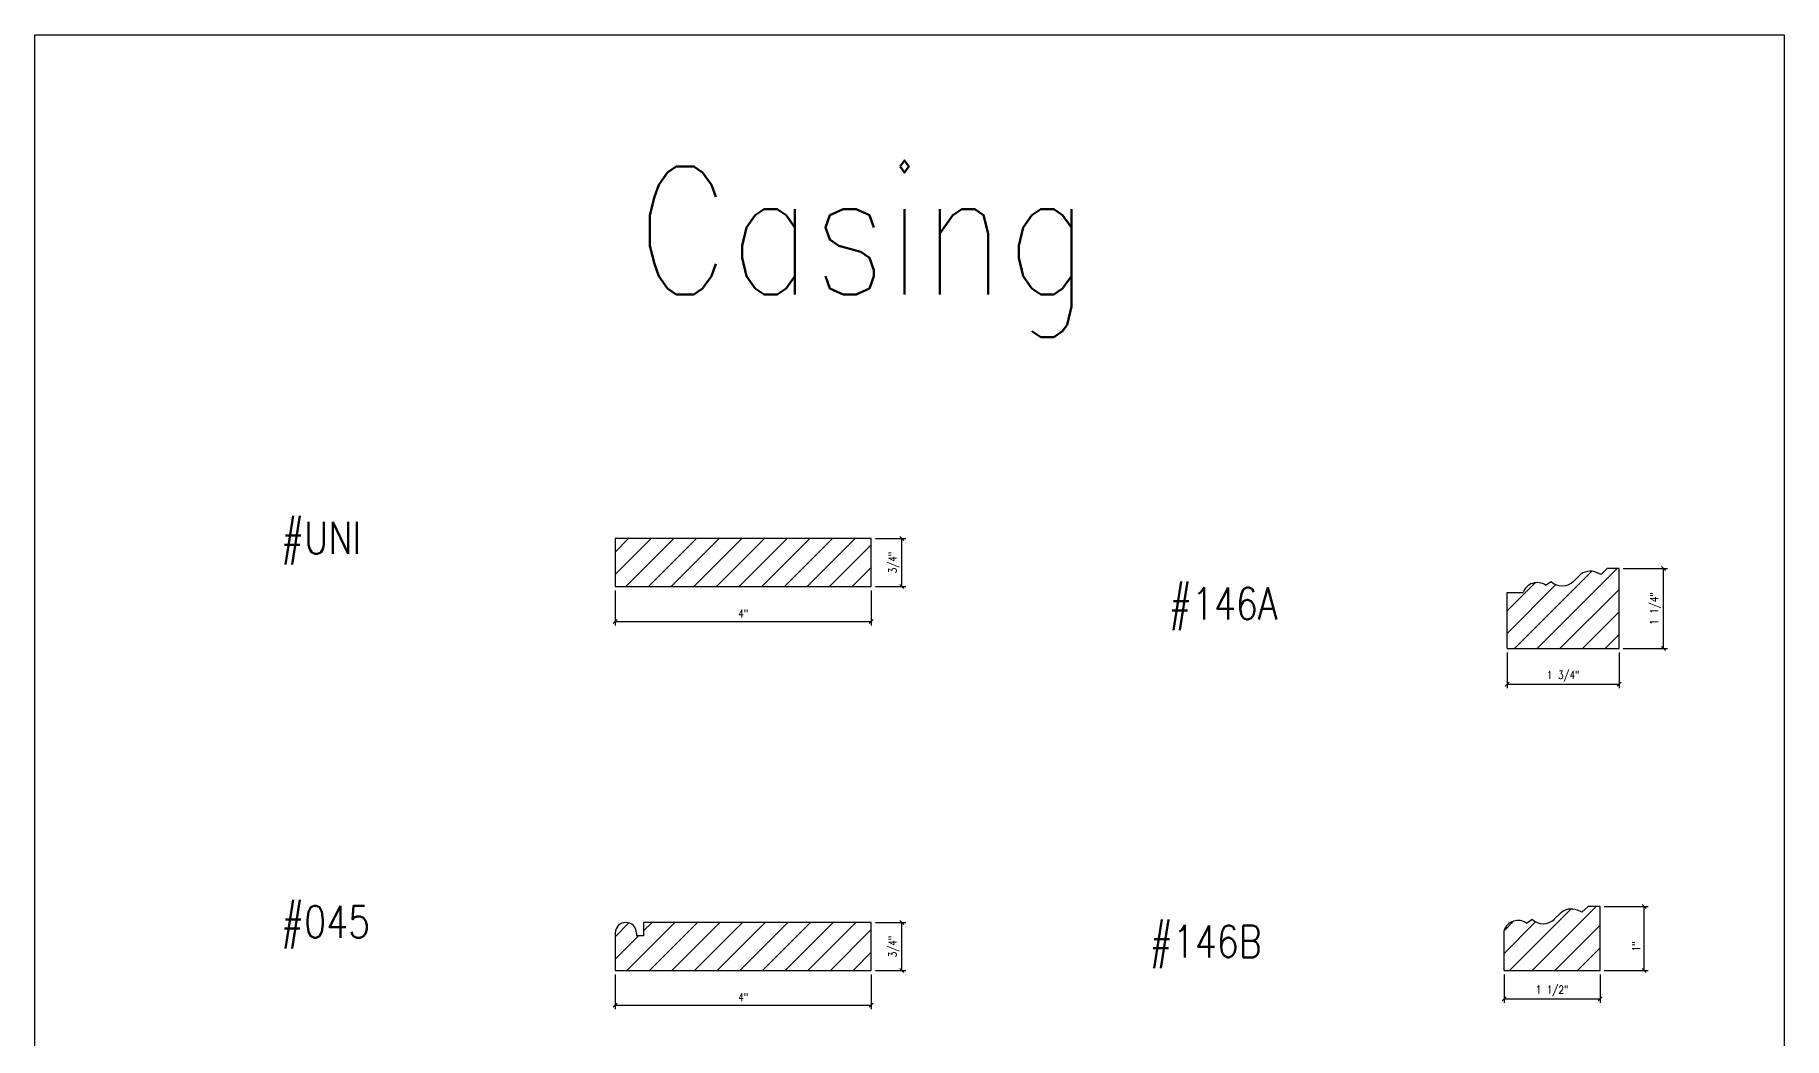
# Model space of a CAD drawing. Header units: inches. Extents: x 1985 to 11287, y 379 to 3234.
# Drawn here: x 8507.24 to 8534.55, y 3041.45 to 3057.13 of the extents above; entities that cross this region are included whole.
import ezdxf

# ---------------------------------------------------------------- set-up
doc = ezdxf.new("R2010")
doc.units = ezdxf.units.IN
doc.header["$MEASUREMENT"] = 0
doc.layers.get('0').update_dxf_attribs({"linetype": 'CONTINUOUS'})
doc.layers.get('Defpoints').update_dxf_attribs({"linetype": 'CONTINUOUS'})
for name, color, linetype in [('COTE1-1 99', 7, 'CONTINUOUS'), ('detail 99', 30, 'CONTINUOUS'), ('hatch 99', 1, 'CONTINUOUS'), ('separation 99', 3, 'CONTINUOUS'), ('wood detail 99', 7, 'CONTINUOUS')]:
    doc.layers.add(name, color=color, linetype=linetype)
doc.styles.get("Standard").update_dxf_attribs({"font": 'txt.shx', "width": 0.8})
doc.dimstyles.new('Muntin', dxfattribs={"dimtxt": 0.125, "dimasz": 0.0625, "dimexe": 0.0625, "dimexo": 0.0625, "dimgap": 0.0625, "dimtad": 1, "dimdec": 5, "dimzin": 0, "dimdsep": 46, "dimlunit": 5, "dimtxsty": 'Standard', "dimblk": 'OBLIQUE', "dimcen": 0.125, "dimclrd": 1, "dimclre": 1, "dimadec": 1, "dimazin": 0, "dimtfac": 0.375, "dimtdec": 5, "dimtmove": 0, "dimatfit": 3, "dimldrblk": 'OBLIQUE', "dimfxl": 1, "dimfrac": 2, "dimtolj": 1, "dimtzin": 0, "dimarcsym": 0})
pattern_1 = [(45, (1322.9635, 199.1162), (-0.176776695, 0.176776695), [])]

# ---------------------------------------------------------------- blocks, each defined once
blk = doc.blocks.new('_OBLIQUE')
at = {"color": 0, "linetype": 'ByBlock'}
blk.add_line((-0.5, -0.5), (0.5, 0.5), dxfattribs=at)
blk = doc.blocks.new('*D3099')
at = {"layer": 'COTE1-1 99', "color": 1, "lineweight": -2, "transparency": 16777216}
for p, q in [((8516.299, 3048.446), (8516.299, 3047.901)), ((8520.299, 3048.446), (8520.299, 3047.901)), ((8516.299, 3047.964), (8520.299, 3047.964))]:
    blk.add_line(p, q, dxfattribs=at)
at = {"layer": 'Defpoints', "color": 0, "transparency": 16777216}
for p in [(8516.299, 3048.509), (8520.299, 3048.509), (8520.299, 3047.964)]:
    blk.add_point(p, dxfattribs=at)
at = {"layer": 'COTE1-1 99', "color": 1, "lineweight": -2, "transparency": 16777216, "xscale": 0.0625, "yscale": 0.0625, "zscale": 0.0625, "rotation": 180}
blk.add_blockref('_OBLIQUE', (8516.299, 3047.964), dxfattribs=at)
at = {"layer": 'COTE1-1 99', "color": 1, "lineweight": -2, "transparency": 16777216, "xscale": 0.0625, "yscale": 0.0625, "zscale": 0.0625}
blk.add_blockref('_OBLIQUE', (8520.299, 3047.964), dxfattribs=at)
at = {"layer": 'COTE1-1 99', "color": 0, "transparency": 16777216, "insert": (8518.299, 3048.089), "char_height": 0.125, "attachment_point": 5}
blk.add_mtext('\\A1;4"', dxfattribs=at)
blk = doc.blocks.new('*D3100')
at = {"layer": 'COTE1-1 99', "color": 1, "lineweight": -2, "transparency": 16777216}
for p, q in [((8520.362, 3049.259), (8520.84, 3049.259)), ((8520.778, 3048.509), (8520.778, 3049.259)), ((8520.362, 3048.509), (8520.84, 3048.509))]:
    blk.add_line(p, q, dxfattribs=at)
at = {"layer": 'Defpoints', "color": 0, "transparency": 16777216}
for p in [(8520.299, 3049.259), (8520.778, 3049.259), (8520.299, 3048.509)]:
    blk.add_point(p, dxfattribs=at)
at = {"layer": 'COTE1-1 99', "color": 1, "lineweight": -2, "transparency": 16777216, "xscale": 0.0625, "yscale": 0.0625, "zscale": 0.0625}
for p, rotation in [((8520.778, 3049.259), 90), ((8520.778, 3048.509), 270)]:
    blk.add_blockref('_OBLIQUE', p, dxfattribs=dict(at, rotation=rotation))
at = {"layer": 'COTE1-1 99', "color": 0, "transparency": 16777216, "insert": (8520.653, 3048.884), "char_height": 0.125, "attachment_point": 5, "rotation": 90}
blk.add_mtext('\\A1;3/4"', dxfattribs=at)
blk = doc.blocks.new('*D3101')
at = {"layer": 'COTE1-1 99', "color": 1, "lineweight": -2, "transparency": 16777216}
for p, q in [((8516.299, 3042.448), (8516.299, 3041.903)), ((8520.299, 3042.448), (8520.299, 3041.903)), ((8516.299, 3041.966), (8520.299, 3041.966))]:
    blk.add_line(p, q, dxfattribs=at)
at = {"layer": 'Defpoints', "color": 0, "transparency": 16777216}
for p in [(8516.299, 3042.51), (8520.299, 3042.51), (8520.299, 3041.966)]:
    blk.add_point(p, dxfattribs=at)
at = {"layer": 'COTE1-1 99', "color": 1, "lineweight": -2, "transparency": 16777216, "xscale": 0.0625, "yscale": 0.0625, "zscale": 0.0625, "rotation": 180}
blk.add_blockref('_OBLIQUE', (8516.299, 3041.966), dxfattribs=at)
at = {"layer": 'COTE1-1 99', "color": 1, "lineweight": -2, "transparency": 16777216, "xscale": 0.0625, "yscale": 0.0625, "zscale": 0.0625}
blk.add_blockref('_OBLIQUE', (8520.299, 3041.966), dxfattribs=at)
at = {"layer": 'COTE1-1 99', "color": 0, "transparency": 16777216, "insert": (8518.299, 3042.091), "char_height": 0.125, "attachment_point": 5}
blk.add_mtext('\\A1;4"', dxfattribs=at)
blk = doc.blocks.new('*D3102')
at = {"layer": 'COTE1-1 99', "color": 1, "lineweight": -2, "transparency": 16777216}
for p, q in [((8520.362, 3043.26), (8520.84, 3043.26)), ((8520.778, 3042.51), (8520.778, 3043.26)), ((8520.362, 3042.51), (8520.84, 3042.51))]:
    blk.add_line(p, q, dxfattribs=at)
at = {"layer": 'Defpoints', "color": 0, "transparency": 16777216}
for p in [(8520.299, 3043.26), (8520.778, 3043.26), (8520.299, 3042.51)]:
    blk.add_point(p, dxfattribs=at)
at = {"layer": 'COTE1-1 99', "color": 1, "lineweight": -2, "transparency": 16777216, "xscale": 0.0625, "yscale": 0.0625, "zscale": 0.0625}
for p, rotation in [((8520.778, 3043.26), 90), ((8520.778, 3042.51), 270)]:
    blk.add_blockref('_OBLIQUE', p, dxfattribs=dict(at, rotation=rotation))
at = {"layer": 'COTE1-1 99', "color": 0, "transparency": 16777216, "insert": (8520.653, 3042.885), "char_height": 0.125, "attachment_point": 5, "rotation": 90}
blk.add_mtext('\\A1;3/4"', dxfattribs=at)
blk = doc.blocks.new('*D3105')
at = {"layer": 'COTE1-1 99', "color": 1, "lineweight": -2, "transparency": 16777216}
for p, q in [((8530.229, 3047.477), (8530.229, 3046.92)), ((8531.979, 3047.477), (8531.979, 3046.92)), ((8530.229, 3046.983), (8531.979, 3046.983))]:
    blk.add_line(p, q, dxfattribs=at)
at = {"layer": 'Defpoints', "color": 0, "transparency": 16777216}
for p in [(8530.229, 3047.539), (8531.979, 3047.539), (8531.979, 3046.983)]:
    blk.add_point(p, dxfattribs=at)
at = {"layer": 'COTE1-1 99', "color": 1, "lineweight": -2, "transparency": 16777216, "xscale": 0.0625, "yscale": 0.0625, "zscale": 0.0625, "rotation": 180}
blk.add_blockref('_OBLIQUE', (8530.229, 3046.983), dxfattribs=at)
at = {"layer": 'COTE1-1 99', "color": 1, "lineweight": -2, "transparency": 16777216, "xscale": 0.0625, "yscale": 0.0625, "zscale": 0.0625}
blk.add_blockref('_OBLIQUE', (8531.979, 3046.983), dxfattribs=at)
at = {"layer": 'COTE1-1 99', "color": 0, "transparency": 16777216, "insert": (8531.104, 3047.108), "char_height": 0.125, "attachment_point": 5}
blk.add_mtext('\\A1;1 3/4"', dxfattribs=at)
blk = doc.blocks.new('*D3106')
at = {"layer": 'COTE1-1 99', "color": 1, "lineweight": -2, "transparency": 16777216}
for p, q in [((8532.042, 3048.789), (8532.732, 3048.789)), ((8532.67, 3047.539), (8532.67, 3048.789)), ((8532.042, 3047.539), (8532.732, 3047.539))]:
    blk.add_line(p, q, dxfattribs=at)
at = {"layer": 'Defpoints', "color": 0, "transparency": 16777216}
for p in [(8531.979, 3048.789), (8532.67, 3048.789), (8531.979, 3047.539)]:
    blk.add_point(p, dxfattribs=at)
at = {"layer": 'COTE1-1 99', "color": 1, "lineweight": -2, "transparency": 16777216, "xscale": 0.0625, "yscale": 0.0625, "zscale": 0.0625}
for p, rotation in [((8532.67, 3048.789), 90), ((8532.67, 3047.539), 270)]:
    blk.add_blockref('_OBLIQUE', p, dxfattribs=dict(at, rotation=rotation))
at = {"layer": 'COTE1-1 99', "color": 0, "transparency": 16777216, "insert": (8532.545, 3048.164), "char_height": 0.125, "attachment_point": 5, "rotation": 90}
blk.add_mtext('\\A1;1 1/4"', dxfattribs=at)
blk = doc.blocks.new('*D3107')
at = {"layer": 'COTE1-1 99', "color": 1, "lineweight": -2, "transparency": 16777216}
for p, q in [((8530.181, 3042.448), (8530.181, 3042.003)), ((8531.681, 3042.448), (8531.681, 3042.003)), ((8530.181, 3042.065), (8531.681, 3042.065))]:
    blk.add_line(p, q, dxfattribs=at)
at = {"layer": 'Defpoints', "color": 0, "transparency": 16777216}
for p in [(8530.181, 3042.51), (8531.681, 3042.51), (8531.681, 3042.065)]:
    blk.add_point(p, dxfattribs=at)
at = {"layer": 'COTE1-1 99', "color": 1, "lineweight": -2, "transparency": 16777216, "xscale": 0.0625, "yscale": 0.0625, "zscale": 0.0625, "rotation": 180}
blk.add_blockref('_OBLIQUE', (8530.181, 3042.065), dxfattribs=at)
at = {"layer": 'COTE1-1 99', "color": 1, "lineweight": -2, "transparency": 16777216, "xscale": 0.0625, "yscale": 0.0625, "zscale": 0.0625}
blk.add_blockref('_OBLIQUE', (8531.681, 3042.065), dxfattribs=at)
at = {"layer": 'COTE1-1 99', "color": 0, "transparency": 16777216, "insert": (8530.931, 3042.19), "char_height": 0.125, "attachment_point": 5}
blk.add_mtext('\\A1;1 1/2"', dxfattribs=at)
blk = doc.blocks.new('*D3108')
at = {"layer": 'COTE1-1 99', "color": 1, "lineweight": -2, "transparency": 16777216}
for p, q in [((8531.743, 3043.51), (8532.434, 3043.51)), ((8532.372, 3042.51), (8532.372, 3043.51)), ((8531.743, 3042.51), (8532.434, 3042.51))]:
    blk.add_line(p, q, dxfattribs=at)
at = {"layer": 'Defpoints', "color": 0, "transparency": 16777216}
for p in [(8531.681, 3043.51), (8532.372, 3043.51), (8531.681, 3042.51)]:
    blk.add_point(p, dxfattribs=at)
at = {"layer": 'COTE1-1 99', "color": 1, "lineweight": -2, "transparency": 16777216, "xscale": 0.0625, "yscale": 0.0625, "zscale": 0.0625}
for p, rotation in [((8532.372, 3043.51), 90), ((8532.372, 3042.51), 270)]:
    blk.add_blockref('_OBLIQUE', p, dxfattribs=dict(at, rotation=rotation))
at = {"layer": 'COTE1-1 99', "color": 0, "transparency": 16777216, "insert": (8532.247, 3042.885), "char_height": 0.125, "attachment_point": 5, "rotation": 90}
blk.add_mtext('\\A1;1"', dxfattribs=at)

msp = doc.modelspace()

# ---------------------------------------------------------------- hatches: boundary and pattern name
at = {"layer": 'hatch 99'}
h = msp.add_hatch(dxfattribs=at)
h.set_pattern_fill('ANSI31', color=256, scale=2, style=0)
h.set_pattern_definition(pattern_1)
h.paths.add_polyline_path([(8520.299077, 3048.508659), (8520.299077, 3049.258659), (8516.299077, 3049.258659), (8516.299077, 3048.508659)])
h = msp.add_hatch(dxfattribs=at)
h.set_pattern_fill('ANSI31', color=256, scale=2, style=0)
h.set_pattern_definition(pattern_1)
h.paths.add_polyline_path([(8531.979142, 3048.789457), (8531.791642, 3048.789457), (8531.697142, 3048.699457), (8531.627599, 3048.729253, 0.303776634), (8531.354234, 3048.678083), (8531.266446, 3048.592123, -0.408064694), (8530.916642, 3048.589457), (8530.829142, 3048.529627, 0.496125995), (8530.479142, 3048.414457), (8530.229142, 3048.414457), (8530.229142, 3047.539457), (8531.979142, 3047.539457)])
h = msp.add_hatch(dxfattribs=at)
h.set_pattern_fill('ANSI31', color=256, scale=2, style=0)
h.set_pattern_definition(pattern_1)
h.paths.add_polyline_path([(8531.680964, 3043.510457), (8531.493464, 3043.510457), (8531.398964, 3043.420457), (8531.329421, 3043.450253, 0.303776634), (8531.056057, 3043.399083), (8530.968268, 3043.313123, -0.408064694), (8530.618464, 3043.310457), (8530.530964, 3043.250627, 0.496125995), (8530.180964, 3043.135457), (8530.180964, 3042.510457), (8531.680964, 3042.510457)])
h = msp.add_hatch(dxfattribs=at)
h.set_pattern_fill('ANSI31', color=256, scale=2, style=0)
h.set_pattern_definition(pattern_1)
h.paths.add_polyline_path([(8520.299077, 3043.260457), (8516.743077, 3043.260457), (8516.743077, 3043.050457), (8516.631577, 3043.050457), (8516.631577, 3043.094207, 1), (8516.299077, 3043.094207), (8516.299077, 3042.510457), (8520.299077, 3042.510457)])

# ---------------------------------------------------------------- linework, layer by layer
at = {"layer": 'separation 99'}
msp.add_lwpolyline([(8507.236899, 3057.127475), (8534.554293, 3057.127475), (8534.554293, 3009.922068), (8507.236899, 3009.922068)], close=True, dxfattribs=at)
at = {"layer": 'wood detail 99'}
for p, q in [((8516.299077, 3049.258659), (8516.299077, 3048.508659)), ((8520.299077, 3049.258659), (8516.299077, 3049.258659)), ((8520.299077, 3048.508659), (8520.299077, 3049.258659)), ((8531.263723, 3048.589457), (8531.354234, 3048.678083)), ((8531.697142, 3048.699457), (8531.627599, 3048.729253)), ((8531.697142, 3048.699457), (8531.791642, 3048.789457)), ((8531.979142, 3048.789457), (8531.791642, 3048.789457)), ((8531.979142, 3047.539457), (8531.979142, 3048.789457)), ((8516.299077, 3048.508659), (8520.299077, 3048.508659)), ((8530.229142, 3047.539457), (8530.229142, 3048.414457)), ((8530.229142, 3048.414457), (8530.479142, 3048.414457)), ((8530.829142, 3048.529627), (8530.916642, 3048.589457)), ((8530.229142, 3047.539457), (8531.979142, 3047.539457)), ((8531.398964, 3043.420457), (8531.329421, 3043.450253)), ((8531.398964, 3043.420457), (8531.493464, 3043.510457)), ((8531.680964, 3043.510457), (8531.493464, 3043.510457)), ((8531.680964, 3042.510457), (8531.680964, 3043.510457)), ((8516.743077, 3043.260457), (8516.743077, 3043.050457)), ((8520.299077, 3043.260457), (8516.743077, 3043.260457)), ((8520.299077, 3042.510457), (8520.299077, 3043.260457)), ((8530.530964, 3043.250627), (8530.618464, 3043.310457)), ((8530.965546, 3043.310457), (8531.056057, 3043.399083)), ((8516.299077, 3043.094207), (8516.299077, 3042.510457)), ((8516.631577, 3043.094207), (8516.631577, 3043.050457)), ((8516.743077, 3043.050457), (8516.631577, 3043.050457)), ((8530.180964, 3042.510457), (8530.180964, 3043.135457)), ((8516.299077, 3042.510457), (8520.299077, 3042.510457)), ((8530.180964, 3042.510457), (8531.680964, 3042.510457))]:
    msp.add_line(p, q, dxfattribs=at)
for centre, radius, start, end in [((8531.529142, 3048.499457), 0.25, 66.807051, 134.3972743), ((8530.697892, 3048.339087), 0.23137, 55.4397713, 160.9885908), ((8531.090182, 3048.769411), 0.25, 226.0394185, 314.8339671), ((8531.230964, 3043.220457), 0.25, 66.807051, 134.3972743), ((8516.465327, 3043.094207), 0.16625, 0, 180), ((8530.399714, 3043.060087), 0.23137, 55.4397713, 160.9885908), ((8530.792005, 3043.490411), 0.25, 226.0394185, 314.8339671)]:
    msp.add_arc(centre, radius, start, end, dxfattribs=at)

# ---------------------------------------------------------------- texts
at = {"layer": 'detail 99', "width": 2.69666263, "attachment_point": 1}
for s, insert, char_height in [('Casing', (8516.636091, 3055.073143), 2), ('#UNI', (8511.082103, 3049.519155), 0.5), ('#146A', (8524.947793, 3048.492404), 0.5), ('#045', (8511.082103, 3043.520954), 0.5), ('#146B', (8524.649615, 3043.213404), 0.5)]:
    msp.add_mtext(s, dxfattribs=dict(at, insert=insert, char_height=char_height))

# ---------------------------------------------------------------- dimensions: what is measured, and where the dimension line sits
at = {"layer": 'COTE1-1 99'}
for base, p1, p2, picture, middle in [((8520.777893, 3049.258659), (8520.299077, 3048.508659), (8520.299077, 3049.258659), '*D3100', (8520.652893, 3048.883659)), ((8520.777893, 3043.260457), (8520.299077, 3042.510457), (8520.299077, 3043.260457), '*D3102', (8520.652893, 3042.885457))]:
    dim = msp.add_linear_dim(base=base, p1=p1, p2=p2, angle=90, dimstyle='Muntin', override={"dimpost": '"'}, dxfattribs=at)
    dim.commit()
    dim.dimension.update_dxf_attribs({"geometry": picture, "text_midpoint": middle})
for base, p1, p2, picture, middle in [((8532.66988, 3048.789457), (8531.979142, 3047.539457), (8531.979142, 3048.789457), '*D3106', (8532.66988, 3048.164457)), ((8532.371702, 3043.510457), (8531.680964, 3042.510457), (8531.680964, 3043.510457), '*D3108', (8532.371702, 3042.885457))]:
    dim = msp.add_linear_dim(base=base, p1=p1, p2=p2, angle=90, dimstyle='Muntin', override={"dimpost": '"'}, dxfattribs=at)
    dim.commit()
    dim.dimension.update_dxf_attribs({"geometry": picture, "text_midpoint": middle, "dimtype": 160})
for base, p1, p2, picture, middle in [((8520.299077, 3047.963919), (8516.299077, 3048.508659), (8520.299077, 3048.508659), '*D3099', (8518.299077, 3048.088919)), ((8531.979142, 3046.982783), (8530.229142, 3047.539457), (8531.979142, 3047.539457), '*D3105', (8531.104142, 3047.107783)), ((8520.299077, 3041.965718), (8516.299077, 3042.510457), (8520.299077, 3042.510457), '*D3101', (8518.299077, 3042.090718))]:
    dim = msp.add_linear_dim(base=base, p1=p1, p2=p2, dimstyle='Muntin', override={"dimpost": '"'}, dxfattribs=at)
    dim.commit()
    dim.dimension.update_dxf_attribs({"geometry": picture, "text_midpoint": middle})
dim = msp.add_linear_dim(base=(8531.680964, 3042.065486), p1=(8530.180964, 3042.510457), p2=(8531.680964, 3042.510457), dimstyle='Muntin', override={"dimpost": '"'}, dxfattribs=at)
dim.commit()
dim.dimension.update_dxf_attribs({"geometry": '*D3107', "text_midpoint": (8530.930964, 3042.065486), "dimtype": 160})

doc.saveas('drawing.dxf')
